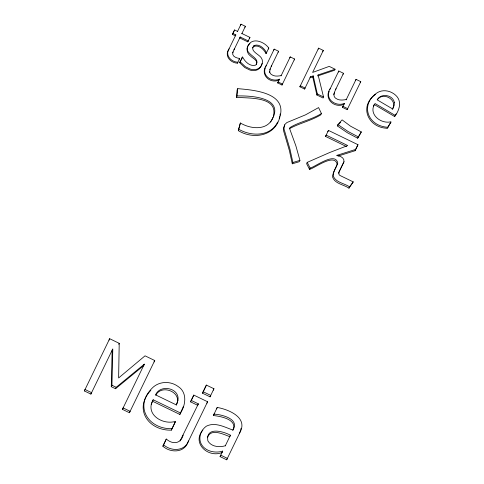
<?xml version="1.0" encoding="UTF-8"?>
<svg xmlns="http://www.w3.org/2000/svg" width="484" height="484" viewBox="0 0 484 484"><rect width="100%" height="100%" fill="white"/><g stroke="black" fill="none" stroke-linecap="round" stroke-linejoin="round"><path stroke-width="0.73" d="M115.519 388.743L116.184 387.297L144.341 364.162L143.675 365.608L115.519 388.743L111.278 386.692L111.943 385.246L112.796 348.897L90.889 394.091L84.355 390.927L109.674 338.709L119.209 343.325L118.628 377.956L145.037 355.825L154.747 360.526L154.081 361.965M111.278 386.692L112.131 350.343L112.578 349.381M273.375 116.081C278.53 95.977 247.572 98.488 236.422 97.278L237.124 89.963L237.729 88.651C253.253 89.994 287.563 92.523 279.806 117.219C275.069 136.21 253.356 139.803 238.303 130.638L240.391 123.003C250.591 129.198 268.063 131.013 272.958 117.334M236.422 97.278L237.027 95.965L237.729 88.651M269.322 72.491L269.54 71.172M270.193 68.91L269.763 71.541A3.733 3.606 24.7 0 0 271.482 74.53C274.283 76.635 277.931 76.206 281.156 75.613M333.754 94.743L333.99 93.327M334.462 92.305L333.996 95.136A4.017 3.884 24.7 0 0 335.848 98.361C338.867 100.636 342.799 100.17 346.272 99.529M240.778 429.683L240.996 428.425M233.052 51.891C231.068 56.15 236.404 58.225 239.713 58.437L239.017 59.266M265.329 67.827C261.953 76.157 272.25 82.431 279.425 79.176L278.984 80.126C269.594 84.053 259.835 74.367 266.309 65.413M329.217 91.143C325.581 100.115 336.676 106.873 344.408 103.37L343.936 104.393C333.815 108.622 323.3 98.185 330.276 88.536M279.201 118.532L279.649 116.577M279.952 115.277L280.248 113.97M238.303 130.638L240.391 123.003M207.321 437.705C210.776 427.862 223.197 434.251 229.761 436.653L230.426 435.213C223.178 431.262 205.446 426.356 207.866 440.888C211.302 446.877 219.258 447.525 225.29 445.782M256.49 64.475C258.244 60.24 252.497 58.225 250.192 55.757C246.132 52.835 246.09 46.537 249.968 43.487M262.08 63.386C261.529 66.629 259.236 69.593 255.939 70.331A11.005 10.63 24.7 0 1 249.774 69.992L244.843 67.579L239.683 62.69L242.647 57.118C244.964 61.74 250.161 66.919 255.715 65.104C261.959 57.106 242.345 54.523 248.25 45.29C252.763 36.935 264.567 41.993 268.783 48.025L268.348 48.975M176.218 405.041C183.127 392.572 161.825 383.54 155.775 395.228M232.84 430.312C238.067 419.592 220.771 416.319 213.813 415.593L213.426 415.399L214.091 413.959L214.479 414.147C222.041 414.637 239.979 418.981 232.907 430.094C224.673 427.154 215.017 421.715 206.305 426.216C201.955 429.308 199.317 434.735 199.983 440.089C201.519 450.308 213.91 453.98 222.707 451.1L222.041 452.546C208.12 458.239 191.537 443.126 202.85 430.107M239.326 433.749L240.669 430.312M392.167 109.384C398.635 100.321 383.201 91.198 377.387 99.722M151.214 404.449L153.186 399.772L180.526 413.003L179.86 414.449L152.52 401.218M153.186 399.772C144.746 414.044 162.152 425.055 174.99 421.528L175.377 421.715L171.318 430.149C148.364 430.784 133.281 408.817 150.833 390.34M183.315 406.614L179.86 414.449M229.083 48.781C224.751 55.23 231.207 62.019 237.874 62.23L237.438 63.18C230.771 62.968 224.316 56.18 228.642 49.731L235.823 34.896L232.871 33.469L234.571 29.972L237.523 31.399M269.757 69.859L271.651 65.528M334.25 92.722L336.029 88.663M232.616 52.841L234.407 48.92M235.823 34.896L235.387 35.846L232.435 34.418L232.871 33.469M234.571 29.972L232.435 34.418M240.578 25.15L241.02 24.2L245.388 26.311L244.946 27.261M247.79 41.854L248.232 40.898L240.191 37.014L239.755 37.964L247.79 41.854L249.925 37.401L241.891 33.511M84.355 390.927L85.021 389.487L91.555 392.645L90.889 394.091M109.009 340.155L109.674 338.709M249.49 38.351L249.925 37.401M239.683 62.69L242.417 57.003M242.647 57.118L241.982 57.953M253.67 46.47L254.106 45.52C259.17 43.572 264.131 48.231 266.363 52.417L265.928 53.367C263.689 49.18 258.728 44.522 253.67 46.47L252.545 47.837M118.768 344.287L119.209 343.325M265.928 53.367L266.363 52.417M273.769 50.1L274.204 49.15L278.572 51.262L278.137 52.218M122.434 409.355L123.099 407.909L130.093 411.297L129.428 412.743L122.434 409.355L144.341 364.162M277.635 82.909L278.076 81.959L282.438 84.071L282.003 85.021L277.635 82.909L279.425 79.176M289.801 57.856L290.237 56.906L294.605 59.024L294.169 59.974M299.874 86.775L300.346 85.747L305.053 88.028L304.581 89.05L299.874 86.775L318.605 48.152L323.306 50.427L322.834 51.449M318.133 49.174L318.605 48.152M310.528 76.744L310.056 77.767L312.755 76.92L313.227 75.897L310.528 76.744L304.581 89.05M317.637 75.97L318.109 74.947L335.079 69.224L334.607 70.247L318.345 75.734M318.109 74.947L323.524 96.963L323.052 97.992L316.869 94.997L317.341 93.975L313.227 75.897M321.412 113.534C311.648 119.772 299.499 121.659 289.831 127.637L289.704 128.877L295.881 145.872L299.935 160.386L299.33 161.698L292.282 163.798L292.887 162.485L289.976 149.217L283.999 128.871L284.562 124.781L286.818 122.585L305.567 114.823L318.599 107.581L321.412 113.534L320.807 114.847C311.061 120.74 299.517 123.245 289.662 128.55M191.222 400.407L198.355 403.862L197.69 405.308L190.557 401.853L193.806 395.089L207.582 401.756L187.889 442.376C183.993 453.097 170.338 452.903 162.86 446.224L166.308 439.055C172.461 444.572 180.762 444.149 183.188 435.092M166.308 439.055L162.86 446.224M171.318 430.149L175.377 421.715M338.316 72.037L338.782 71.015L343.489 73.296L343.017 74.318M193.806 395.089L190.557 401.853M325.55 136.428L326.156 135.115L347.73 145.557L329.779 152.478L307.213 162.376L306.608 163.689L309.542 169.394C314.467 168.257 334.819 152.648 337.154 164.33C335.799 168.626 332.569 172.449 332.599 177.108C334.825 183.811 343.809 184.567 348.952 188.161L353.235 181.893L340.137 175.553L339.199 174.869L338.957 174.065L339.03 171.959L343.997 161.735C344.487 157.518 339.962 155.878 336.574 155.461L355.686 149.405L357.972 144.698L328.442 130.408L325.55 136.428L346.447 146.543M213.94 388.743L210.05 396.838L202.487 393.183L206.384 385.089L213.94 388.743L213.275 390.189M206.384 385.089L202.487 393.183M309.542 169.394L310.147 168.081C315.072 166.944 335.424 151.335 337.759 163.017C336.404 167.313 333.173 171.136 333.204 175.795C335.43 182.498 344.414 183.254 349.557 186.848L353.235 181.893M327.837 131.721L328.442 130.408M342.478 107.388L342.95 106.365L347.657 108.646L347.185 109.668L342.478 107.388L344.408 103.37M355.589 80.398L356.061 79.376L360.761 81.651L360.29 82.673M206.916 403.196L207.582 401.756M210.05 396.838L210.715 395.392L203.153 391.738M337.324 125.9L337.929 124.588L342.115 119.881L350.555 126.185L361.318 131.926L357.676 138.2L347.391 132.761L337.324 125.9L340.585 122.24M216.584 408.889L217.249 407.443C228.623 409.476 248.165 417.45 239.991 432.303L226.675 459.8L220.075 456.606L220.74 455.16L227.341 458.354L226.675 459.8M343.997 161.735L338.425 173.272M357.676 138.2L361.318 131.926M338.056 156.06L355.081 150.718L355.686 149.405M357.972 144.698L355.081 150.718M348.952 188.161L349.557 186.848M237.402 31.696L241.02 24.2M233.972 49.87L240.191 37.014M241.77 33.807L245.388 26.311M237.438 63.18L239.713 58.437M266.158 53.482L268.783 48.025M265.873 66.362L274.204 49.15M271.209 66.477L278.572 51.262M281.041 75.891L290.237 56.906M282.003 85.021L294.605 59.024M129.428 412.743L154.747 360.526M323.306 50.427L312.622 72.443L329.223 66.387L335.079 69.224M329.804 89.558L338.782 71.015M335.557 89.685L343.489 73.296M180.526 413.003C185.777 404.975 187.368 392.349 178.124 386.51C170.356 380.714 158.722 381.096 151.976 388.313C133.887 406.741 148.497 429.326 171.983 428.703M198.355 403.862L180.042 440.978M346.127 99.879L356.061 79.376M347.185 109.668L360.761 81.651M213.426 415.399L217.249 407.443M373.352 106.341L374.241 104.508L394.629 116.517C398.937 111.078 401.974 102.62 396.989 96.612C392.288 91.155 383.86 88.778 377.423 92.595C359.545 104.375 367.652 126.282 387.956 127.268L390.969 122.022L390.679 121.847C380.545 124.194 367.828 113.692 375.046 103.528L395.434 115.537M220.075 456.606L222.707 451.1M225.266 445.903L230.426 435.213M270.508 122.077C286.637 98.04 253.192 95.505 237.027 95.965M375.548 94.344C358.674 106.147 367.985 127.734 387.152 128.254L390.969 122.022M394.629 116.517L396.13 113.909M188.554 440.936C184.658 451.651 171.003 451.457 163.525 444.778M277.641 122.047C270.604 136.736 251.323 136.555 238.908 129.325M284.792 124.987L283.424 127.921L283.394 130.184L289.372 150.53L292.282 163.798M387.152 128.254L387.956 127.268M254.106 45.52C249.127 50.844 258.758 54.075 261.215 57.741C264.343 61.922 261.269 68.347 256.375 69.381A11.005 10.63 24.7 0 1 250.21 69.043L245.279 66.629L240.118 61.74M292.887 162.485L299.935 160.386M317.341 93.975L323.524 96.963M111.943 385.246L116.184 387.297M174.325 422.968L174.712 423.155M358.281 136.887L347.996 131.448L337.929 124.588M307.213 162.376L310.147 168.081M312.755 76.92L316.869 94.997M394.339 102.281L394.182 105.373L392.73 109.009L377.163 99.837C381.029 92.843 392.615 94.701 394.339 102.281M177.979 400.189L176.448 404.963L155.57 394.859C160.204 383.866 179.854 387.98 177.979 400.189"/></g></svg>
